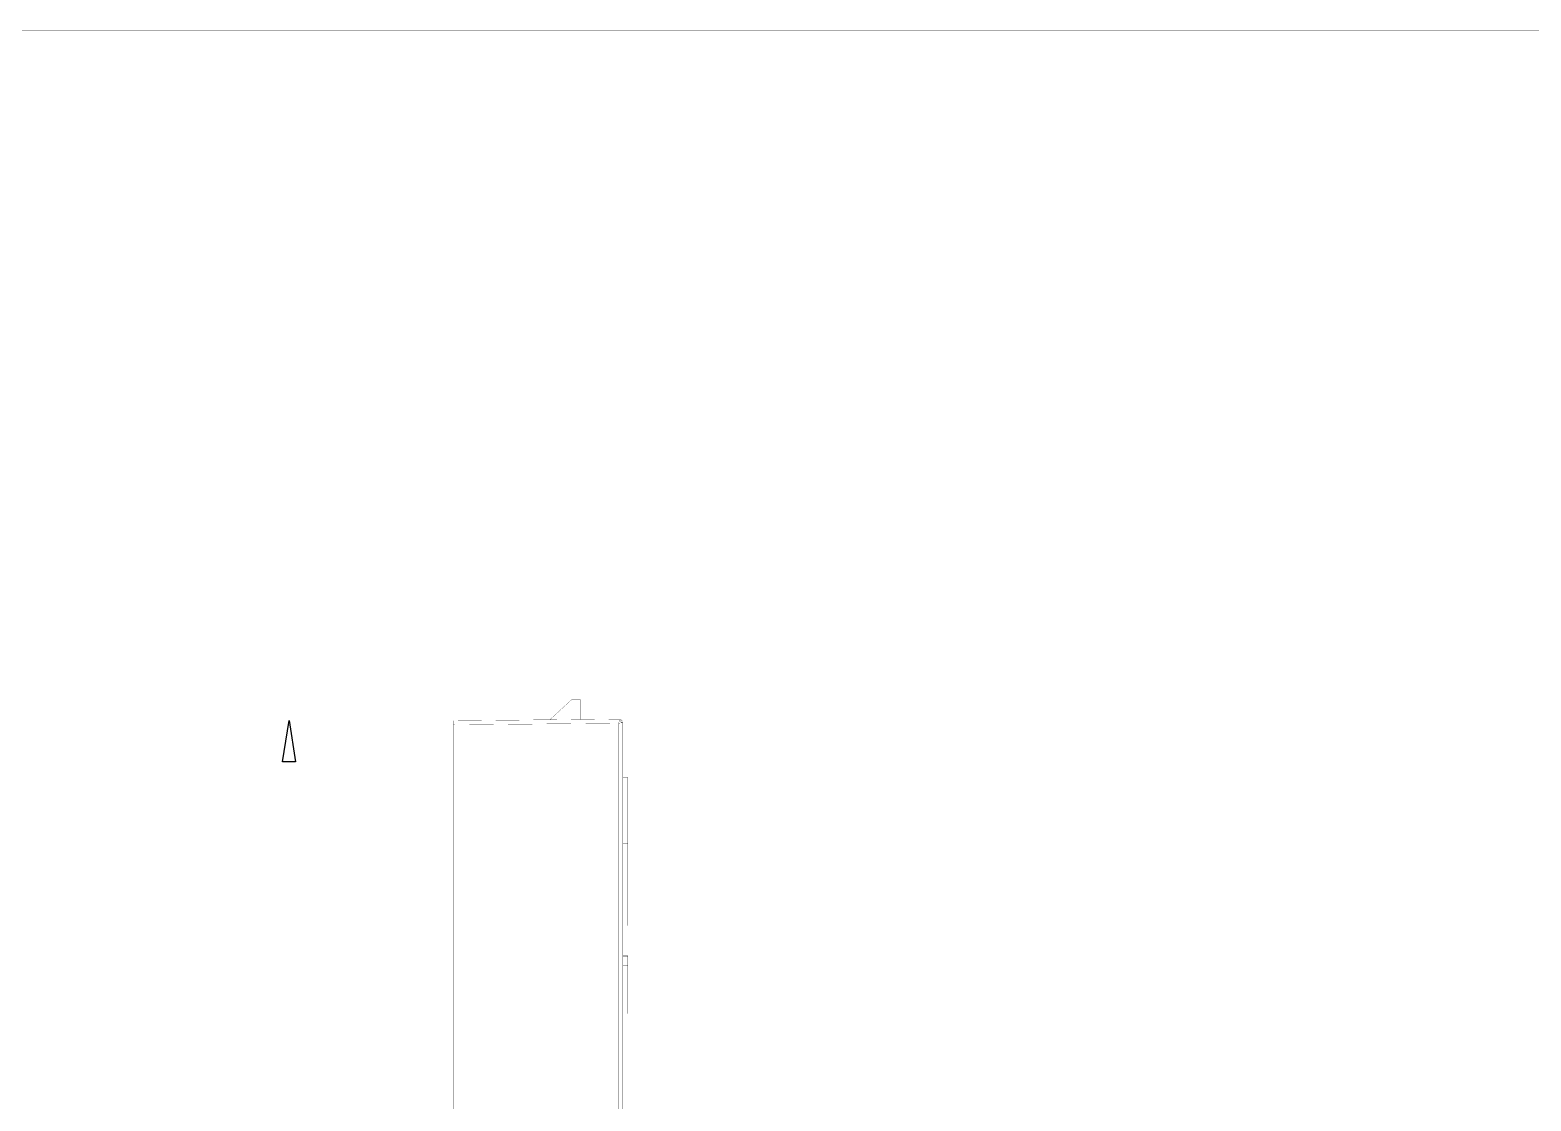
# Model space of a CAD drawing. Header units: inches. Extents: x 0 to 35.2, y -0.7 to 15.9.
# Drawn here: x 26.58 to 30.172, y 4.977 to 7.54 of the extents above; entities that cross this region are included whole.
import ezdxf

# ---------------------------------------------------------------- set-up
doc = ezdxf.new("R2010")
doc.units = ezdxf.units.IN
doc.header["$MEASUREMENT"] = 0
doc.layers.add('Board Outline', color=216, linetype='Continuous')
doc.layers.add('Dimensions', color=6, linetype='Continuous')

msp = doc.modelspace()

# ---------------------------------------------------------------- linework, layer by layer
at = {"layer": 'Board Outline'}
for p, q in [((27.1838, 5.7885), (27.1996, 5.8869)), ((27.1996, 5.8869), (27.2153, 5.7885)), ((27.2153, 5.7885), (27.1838, 5.7885))]:
    msp.add_line(p, q, dxfattribs=at)
at = {"layer": 'Board Outline', "const_width": 0.0005}
for points in [[(21.5406, 7.5394), (34.9854, 7.5394)], [(27.1602, 5.8869), (27.5539, 5.8869)], [(27.1996, 2.4649), (27.1996, 5.8869)]]:
    msp.add_lwpolyline(points, dxfattribs=at)
at = {"layer": 'Board Outline', "const_width": 0.00025}
for points in [[(27.1601, 5.8869, 1), (27.1603, 5.8869, 1)], [(27.1994, 5.8869, 1), (27.1997, 5.8869, 1)], [(27.5538, 5.8869, 1), (27.554, 5.8869, 1)]]:
    msp.add_lwpolyline(points, format="xyb", close=True, dxfattribs=at)
at = {"layer": 'Dimensions', "const_width": 0.0005}
for points in [[(27.8239, 5.889), (27.8767, 5.9377)], [(27.8767, 5.9377), (27.8964, 5.9377)], [(27.8964, 5.8896), (27.8964, 5.9377)], [(27.5933, 5.8869), (27.9888, 5.8904)], [(27.5933, 5.8771), (27.5933, 5.8869)], [(27.5933, 5.8771), (27.9888, 5.8805)], [(27.5933, 2.4747), (27.5933, 5.8771)], [(27.9888, 5.8805), (27.9891, 5.8821)], [(27.9888, 5.8805), (27.9933, 5.8814)], [(27.9888, 4.8846), (27.9888, 5.8805)], [(27.9891, 5.8821), (27.9897, 5.885)], [(27.9897, 5.885), (27.9902, 5.8875)], [(27.9933, 5.8814), (27.9946, 5.8817)], [(27.9946, 5.8817), (27.9958, 5.882)], [(27.9988, 4.8846), (27.9988, 5.8805)], [(27.9988, 5.7506), (28.0106, 5.7506)], [(28.0106, 5.5931), (28.0106, 5.7506)], [(27.9988, 5.5931), (28.0106, 5.5931)], [(28.0106, 5.3963), (28.0106, 5.5931)], [(27.9988, 5.3963), (28.0106, 5.3963)], [(27.9988, 5.3258), (28.0106, 5.3258)], [(27.9988, 5.3235), (28.0106, 5.3235)], [(28.0106, 5.3001), (28.0106, 5.3235)], [(27.9988, 5.3001), (28.0106, 5.3001)], [(28.0106, 5.1857), (28.0106, 5.3001)], [(27.9988, 5.1857), (28.0106, 5.1857)], [(27.9988, 5.1834), (28.0106, 5.1834)]]:
    msp.add_lwpolyline(points, dxfattribs=at)
at = {"layer": 'Dimensions', "const_width": 0.00025}
for points in [[(27.8766, 5.9377, 1), (27.8769, 5.9377, 1)], [(27.8766, 5.9377, 1), (27.8769, 5.9377, 1)], [(27.8963, 5.9377, 1), (27.8965, 5.9377, 1)], [(27.8963, 5.9377, 1), (27.8965, 5.9377, 1)], [(27.5931, 5.8869, 1), (27.5934, 5.8869, 1)], [(27.5931, 5.8869, 1), (27.5934, 5.8869, 1)], [(27.5931, 5.8771, 1), (27.5934, 5.8771, 1)], [(27.5931, 5.8771, 1), (27.5934, 5.8771, 1)], [(27.5931, 5.8771, 1), (27.5934, 5.8771, 1)], [(27.8238, 5.889, 1), (27.824, 5.889, 1)], [(27.8963, 5.8896, 1), (27.8965, 5.8896, 1)], [(27.9887, 5.8904, 1), (27.989, 5.8904, 1)], [(27.9887, 5.8904, 1), (27.989, 5.8904, 1)], [(27.9887, 5.8904, 1), (27.989, 5.8904, 1)], [(27.9887, 5.8805, 1), (27.989, 5.8805, 1)], [(27.9887, 5.8805, 1), (27.989, 5.8805, 1)], [(27.9887, 5.8805, 1), (27.989, 5.8805, 1)], [(27.9887, 5.8805, 1), (27.989, 5.8805, 1)], [(27.989, 5.8821, 1), (27.9893, 5.8821, 1)], [(27.989, 5.8821, 1), (27.9893, 5.8821, 1)], [(27.9893, 5.8899, 1), (27.9896, 5.8899, 1)], [(27.9893, 5.8899, 1), (27.9896, 5.8899, 1)], [(27.9896, 5.8893, 1), (27.9898, 5.8893, 1)], [(27.9896, 5.8893, 1), (27.9898, 5.8893, 1)], [(27.9896, 5.885, 1), (27.9898, 5.885, 1)], [(27.9896, 5.885, 1), (27.9898, 5.885, 1)], [(27.9899, 5.8885, 1), (27.9901, 5.8885, 1)], [(27.9899, 5.8885, 1), (27.9901, 5.8885, 1)], [(27.9901, 5.8875, 1), (27.9903, 5.8875, 1)], [(27.9901, 5.8875, 1), (27.9903, 5.8875, 1)], [(27.9901, 5.8875, 1), (27.9903, 5.8875, 1)], [(27.9901, 5.8875, 1), (27.9903, 5.8875, 1)], [(27.9914, 5.8881, 1), (27.9917, 5.8881, 1)], [(27.9914, 5.8881, 1), (27.9917, 5.8881, 1)], [(27.9932, 5.8814, 1), (27.9934, 5.8814, 1)], [(27.9932, 5.8814, 1), (27.9934, 5.8814, 1)], [(27.9939, 5.8884, 1), (27.9941, 5.8884, 1)], [(27.9939, 5.8884, 1), (27.9941, 5.8884, 1)], [(27.9945, 5.8817, 1), (27.9948, 5.8817, 1)], [(27.9945, 5.8817, 1), (27.9948, 5.8817, 1)], [(27.9957, 5.8876, 1), (27.996, 5.8876, 1)], [(27.9957, 5.8876, 1), (27.996, 5.8876, 1)], [(27.9957, 5.8876, 1), (27.996, 5.8876, 1)], [(27.9957, 5.8876, 1), (27.996, 5.8876, 1)], [(27.9957, 5.882, 1), (27.996, 5.882, 1)], [(27.9957, 5.882, 1), (27.996, 5.882, 1)], [(27.9957, 5.882, 1), (27.996, 5.882, 1)], [(27.9957, 5.882, 1), (27.996, 5.882, 1)], [(27.9963, 5.8868, 1), (27.9965, 5.8868, 1)], [(27.9963, 5.8868, 1), (27.9965, 5.8868, 1)], [(27.9965, 5.8858, 1), (27.9968, 5.8858, 1)], [(27.9965, 5.8858, 1), (27.9968, 5.8858, 1)], [(27.9975, 5.8815, 1), (27.9978, 5.8815, 1)], [(27.9975, 5.8815, 1), (27.9978, 5.8815, 1)], [(27.9982, 5.8812, 1), (27.9984, 5.8812, 1)], [(27.9982, 5.8812, 1), (27.9984, 5.8812, 1)], [(27.9985, 5.8809, 1), (27.9988, 5.8809, 1)], [(27.9985, 5.8809, 1), (27.9988, 5.8809, 1)], [(27.9987, 5.8805, 1), (27.9989, 5.8805, 1)], [(27.9987, 5.8805, 1), (27.9989, 5.8805, 1)], [(27.9987, 5.8805, 1), (27.9989, 5.8805, 1)], [(27.9987, 5.7506, 1), (27.9989, 5.7506, 1)], [(28.0105, 5.7506, 1), (28.0107, 5.7506, 1)], [(28.0105, 5.7506, 1), (28.0107, 5.7506, 1)], [(27.9987, 5.5931, 1), (27.9989, 5.5931, 1)], [(28.0105, 5.5931, 1), (28.0107, 5.5931, 1)], [(28.0105, 5.5931, 1), (28.0107, 5.5931, 1)], [(28.0105, 5.5931, 1), (28.0107, 5.5931, 1)], [(27.9987, 5.3963, 1), (27.9989, 5.3963, 1)], [(28.0105, 5.3963, 1), (28.0107, 5.3963, 1)], [(28.0105, 5.3963, 1), (28.0107, 5.3963, 1)], [(27.9987, 5.3258, 1), (27.9989, 5.3258, 1)], [(27.9987, 5.3235, 1), (27.9989, 5.3235, 1)], [(28.0105, 5.3258, 1), (28.0107, 5.3258, 1)], [(28.0105, 5.3235, 1), (28.0107, 5.3235, 1)], [(28.0105, 5.3235, 1), (28.0107, 5.3235, 1)], [(27.9987, 5.3001, 1), (27.9989, 5.3001, 1)], [(28.0105, 5.3001, 1), (28.0107, 5.3001, 1)], [(28.0105, 5.3001, 1), (28.0107, 5.3001, 1)], [(28.0105, 5.3001, 1), (28.0107, 5.3001, 1)], [(27.9987, 5.1857, 1), (27.9989, 5.1857, 1)], [(27.9987, 5.1834, 1), (27.9989, 5.1834, 1)], [(28.0105, 5.1857, 1), (28.0107, 5.1857, 1)], [(28.0105, 5.1857, 1), (28.0107, 5.1857, 1)], [(28.0105, 5.1834, 1), (28.0107, 5.1834, 1)]]:
    msp.add_lwpolyline(points, format="xyb", close=True, dxfattribs=at)
at = {"layer": 'Dimensions', "const_width": 0.0005}
for points in [[(27.9888, 5.8904, -0.256545), (27.9894, 5.8899)], [(27.9888, 5.8904, -0.196428), (27.9958, 5.8876)], [(27.9894, 5.8899, -0.041721), (27.9897, 5.8893)], [(27.9897, 5.8893, -0.025273), (27.99, 5.8885)], [(27.99, 5.8885, -0.017643), (27.9902, 5.8875)], [(27.9902, 5.8875, -0.018453), (27.9916, 5.8881)], [(27.9902, 5.8875, -0.151078), (27.9958, 5.882)], [(27.9916, 5.8881, -0.1176), (27.994, 5.8884)], [(27.994, 5.8884, -0.172236), (27.9958, 5.8876)], [(27.9958, 5.8876, -0.044158), (27.9964, 5.8868)], [(27.9958, 5.8876, -0.198614), (27.9988, 5.8805)], [(27.9967, 5.8858, -0.146844), (27.9958, 5.882)], [(27.9958, 5.882, -0.043001), (27.9977, 5.8815)], [(27.9964, 5.8868, -0.094085), (27.9967, 5.8858)], [(27.9977, 5.8815, -0.042409), (27.9983, 5.8812)], [(27.9983, 5.8812, -0.083374), (27.9986, 5.8809)], [(27.9986, 5.8809, -0.176055), (27.9988, 5.8805)]]:
    msp.add_lwpolyline(points, format="xyb", dxfattribs=at)

doc.saveas('drawing.dxf')
